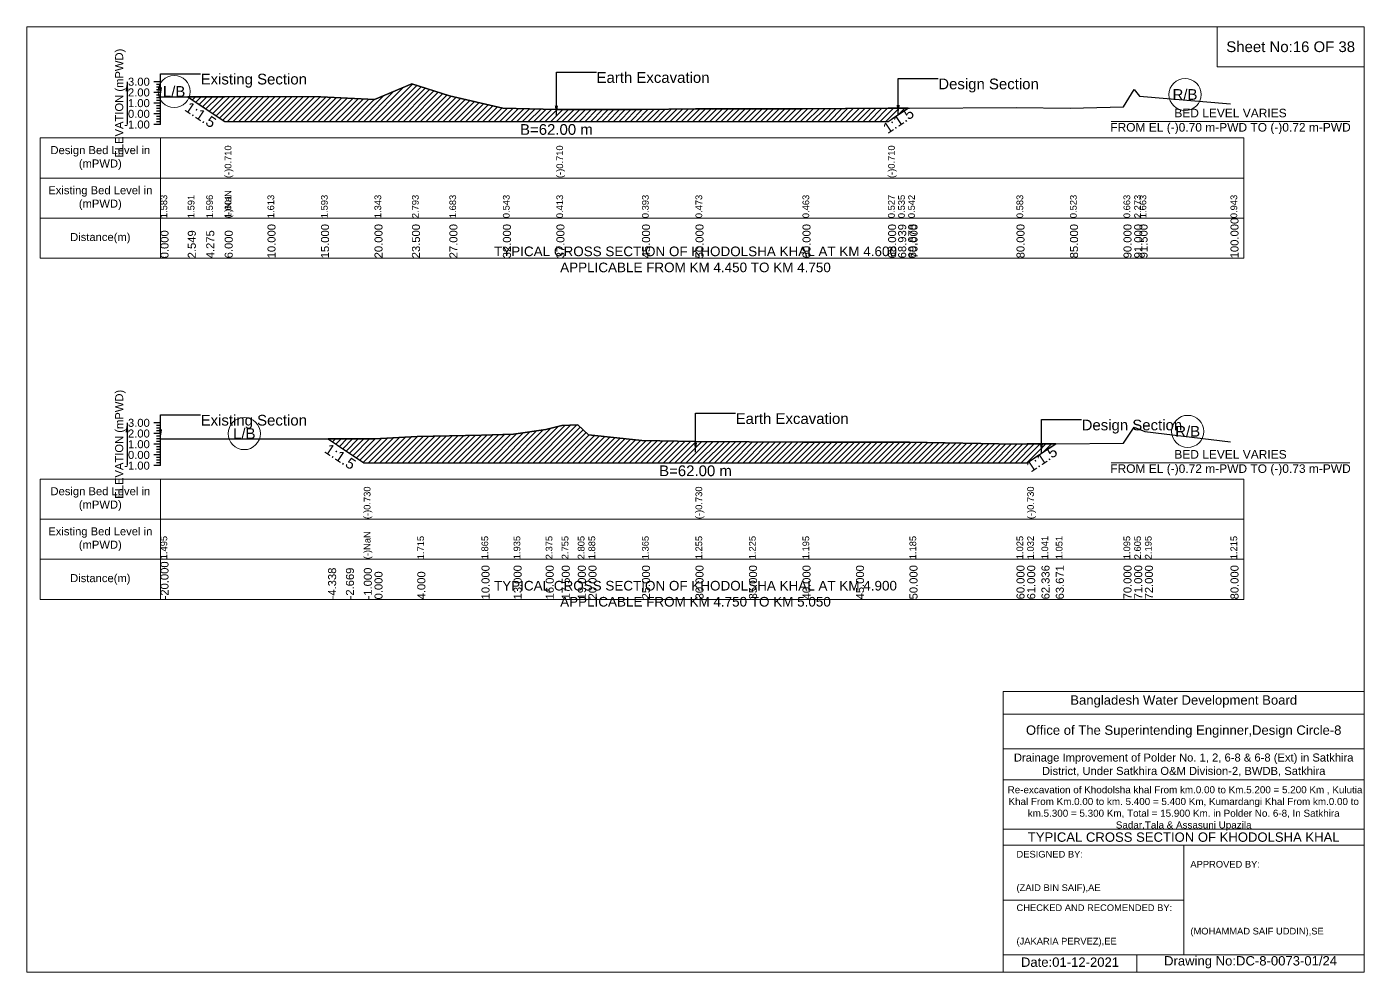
# Model space of a CAD drawing. Header units: inches. Extents: x 93000 to 476000, y -4242 to 0.
# Drawn here: x 250000 to 256000, y -4242 to 0 of the extents above; entities that cross this region are included whole.
import ezdxf

# ---------------------------------------------------------------- set-up
doc = ezdxf.new("R2010")
doc.units = ezdxf.units.IN
doc.header["$LTSCALE"] = 7
doc.header["$MEASUREMENT"] = 0
doc.linetypes.add('DASHED', pattern=[0.75, 0.5, -0.25])
for name, color, linetype, lineweight in [('Cross section Data Border', 7, 'Continuous', 9), ('Cross Section Labels', 7, 'Continuous', 9), ('Design_Bed_Level for Xsection', 7, 'DASHED', 25), ('Existing_Bed_Level for Xsection', 7, 'Continuous', 25), ('Long Section Labels', 7, 'Continuous', 9)]:
    doc.layers.add(name, color=color, linetype=linetype, lineweight=lineweight)
doc.styles.get("Standard").update_dxf_attribs({"font": 'arial.ttf'})
doc.dimstyles.get("Standard").update_dxf_attribs({"dimtxt": 0.18, "dimasz": 0.18, "dimexe": 0.18, "dimexo": 0.0625, "dimgap": 0.09, "dimtad": 0, "dimtih": 1, "dimtoh": 1, "dimdec": 4, "dimzin": 0, "dimdsep": 46, "dimtxsty": 'Standard', "dimcen": 0.09, "dimadec": 0, "dimazin": 0, "dimtfac": 1, "dimtdec": 4, "dimtofl": 0, "dimtmove": 0, "dimatfit": 3, "dimfxl": 1, "dimtolj": 1, "dimtzin": 0, "dimarcsym": 0})

msp = doc.modelspace()

# ---------------------------------------------------------------- hatches: boundary and pattern name
at = {"layer": 'Existing_Bed_Level for Xsection'}
h = msp.add_hatch(dxfattribs=at)
h.set_pattern_fill('ANSI31', color=256, scale=144, style=0)
h.paths.add_polyline_path([(250722.4, -314.5), (250805.2, -369.7), (250888, -424.9), (251080, -424.9), (251320, -424.9), (251560, -424.9), (251728, -424.9), (251896, -424.9), (252136, -424.9), (252376, -424.9), (252760, -424.9), (253000, -424.9), (253480, -424.9), (253864, -424.9), (253909.1, -394.9), (253954.1, -364.8), (253909.1, -365.2), (253864, -365.6), (253480, -368.6), (253000, -368.2), (252760, -372), (252376, -371), (252136, -364.8), (251896, -310.1), (251728, -256.8), (251560, -326.4), (251320, -314.4), (251080, -313.4), (250888, -314), (250805.2, -314.3)])
h = msp.add_hatch(dxfattribs=at)
h.set_pattern_fill('ANSI31', color=256, scale=144, style=0)
h.paths.add_polyline_path([(251351.8, -1849.4), (251431.9, -1902.8), (251512, -1956.2), (251560, -1956.2), (251752, -1956.2), (252040, -1956.2), (252184, -1956.2), (252328, -1956.2), (252400, -1956.2), (252472, -1956.2), (252520, -1956.2), (252760, -1956.2), (253000, -1956.2), (253240, -1956.2), (253480, -1956.2), (253720, -1956.2), (253960, -1956.2), (254440, -1956.2), (254488, -1956.2), (254552.1, -1913.5), (254616.2, -1870.8), (254552.1, -1871.2), (254488, -1871.7), (254440, -1872), (253960, -1864.3), (253720, -1863.8), (253480, -1863.8), (253240, -1862.4), (253000, -1861), (252760, -1855.7), (252520, -1830.7), (252472, -1786.6), (252400, -1789), (252328, -1807.2), (252184, -1828.3), (252040, -1831.7), (251752, -1838.9), (251560, -1849.4), (251512, -1849.4), (251431.9, -1849.4)])

# ---------------------------------------------------------------- linework, layer by layer
at = {"layer": 'Cross section Data Border'}
for points in [[(250000, 0), (256000, 0), (256000, -4242), (250000, -4242)], [(255340, 0), (256000, 0), (256000, -180), (255340, -180)], [(250060, -498.9), (255460, -498.9), (255460, -1038.9), (250060, -1038.9)], [(250060, -2029.2), (255460, -2029.2), (255460, -2569.2), (250060, -2569.2)]]:
    msp.add_lwpolyline(points, close=True, dxfattribs=at)
for points in [[(250600, -498.9), (250600, -1038.9)], [(250060, -678.9), (255460, -678.9)], [(250060, -858.9), (255460, -858.9)], [(250600, -2029.2), (250600, -2569.2)], [(250060, -2209.2), (255460, -2209.2)], [(250060, -2389.2), (255460, -2389.2)], [(254380, -4242), (254380, -2982), (256000, -2982)], [(254380, -3084), (256000, -3084)], [(254380, -3240), (256000, -3240)], [(254380, -3378), (256000, -3378)], [(254380, -3600), (256000, -3600)], [(254380, -3672), (256000, -3672)], [(255190, -3672), (255190, -4164)], [(254380, -3918), (255190, -3918)], [(254380, -4164), (256000, -4164)], [(254980, -4164), (254980, -4242)]]:
    msp.add_lwpolyline(points, dxfattribs=at)
at = {"layer": 'Cross Section Labels'}
for points in [[(254864.2, -424.9), (255935.8, -424.9)], [(254864.2, -1956.2), (255935.8, -1956.2)]]:
    msp.add_lwpolyline(points, dxfattribs=at)
for centre in [(250661.2, -290.7), (255196, -304.3), (250975.9, -1825.4), (255208, -1815.4)]:
    msp.add_circle(centre, 72, dxfattribs=at)
at = {"layer": 'Design_Bed_Level for Xsection'}
for points in [[(250722.4, -314.5), (250805.2, -369.7), (250888, -424.9), (252376, -424.9), (253864, -424.9), (253909.1, -394.9), (253954.1, -364.8)], [(251351.8, -1849.4), (251431.9, -1902.8), (251512, -1956.2), (253000, -1956.2), (254488, -1956.2), (254552.1, -1913.5), (254616.2, -1870.8)]]:
    msp.add_lwpolyline(points, dxfattribs=at)
at = {"layer": 'Existing_Bed_Level for Xsection'}
for points in [[(250600, -246.9), (250570, -246.9)], [(250600, -294.9), (250570, -294.9)], [(250600, -258.9), (250582, -258.9)], [(250600, -270.9), (250582, -270.9)], [(250600, -282.9), (250582, -282.9)], [(250600, -438.9), (250600, -390.9), (250600, -342.9), (250600, -294.9), (250600, -246.9)], [(250600, -314.9), (250722.4, -314.5), (250805.2, -314.3), (250888, -314), (250888, -314), (251080, -313.4), (251320, -314.4), (251560, -326.4), (251728, -256.8), (251896, -310.1), (252136, -364.8), (252376, -371), (252376, -371), (252760, -372), (253000, -368.2), (253480, -368.6), (253864, -365.6), (253864, -365.6), (253909.1, -365.2), (253954.1, -364.8), (253960, -364.8), (254440, -362.9), (254680, -365.8), (254920, -359), (254968, -281.8), (254992, -311), (255400, -345.6)], [(250600, -342.9), (250570, -342.9)], [(250600, -306.9), (250582, -306.9)], [(250600, -318.9), (250582, -318.9)], [(250600, -330.9), (250582, -330.9)], [(250600, -354.9), (250582, -354.9)], [(250600, -390.9), (250570, -390.9)], [(250600, -366.9), (250582, -366.9)], [(250600, -378.9), (250582, -378.9)], [(250600, -402.9), (250582, -402.9)], [(250600, -414.9), (250582, -414.9)], [(250600, -438.9), (250570, -438.9)], [(250600, -426.9), (250582, -426.9)], [(250600, -1777.2), (250570, -1777.2)], [(250600, -1789.2), (250582, -1789.2)], [(250600, -1969.2), (250600, -1921.2), (250600, -1873.2), (250600, -1825.2), (250600, -1777.2)], [(250600, -1849.4), (251351.8, -1849.4), (251431.9, -1849.4), (251512, -1849.4), (251512, -1849.4), (251560, -1849.4), (251752, -1838.9), (252040, -1831.7), (252184, -1828.3), (252328, -1807.2), (252400, -1789), (252472, -1786.6), (252520, -1830.7), (252760, -1855.7), (253000, -1861), (253000, -1861), (253240, -1862.4), (253480, -1863.8), (253720, -1863.8), (253960, -1864.3), (254440, -1872), (254488, -1871.7), (254488, -1871.7), (254552.1, -1871.2), (254616.2, -1870.8), (254920, -1868.6), (254968, -1796.2), (255016, -1815.8), (255400, -1862.9)], [(250600, -1825.2), (250570, -1825.2)], [(250600, -1801.2), (250582, -1801.2)], [(250600, -1813.2), (250582, -1813.2)], [(250600, -1837.2), (250582, -1837.2)], [(250600, -1849.2), (250582, -1849.2)], [(250600, -1873.2), (250570, -1873.2)], [(250600, -1861.2), (250582, -1861.2)], [(250600, -1885.2), (250582, -1885.2)], [(250600, -1897.2), (250582, -1897.2)], [(250600, -1909.2), (250582, -1909.2)], [(250600, -1921.2), (250570, -1921.2)], [(250600, -1969.2), (250570, -1969.2)], [(250600, -1933.2), (250582, -1933.2)], [(250600, -1945.2), (250582, -1945.2)], [(250600, -1957.2), (250582, -1957.2)]]:
    msp.add_lwpolyline(points, dxfattribs=at)
for points in [[(250722.4, -314.5), (250722.4, -314.5), (250805.2, -369.7), (250888, -424.9), (250888, -424.9), (251080, -424.9), (251320, -424.9), (251560, -424.9), (251728, -424.9), (251896, -424.9), (252136, -424.9), (252376, -424.9), (252376, -424.9), (252760, -424.9), (253000, -424.9), (253480, -424.9), (253864, -424.9), (253864, -424.9), (253909.1, -394.9), (253954.1, -364.8), (253954.1, -364.8), (253954.1, -364.8), (253909.1, -365.2), (253864, -365.6), (253864, -365.6), (253480, -368.6), (253000, -368.2), (252760, -372), (252376, -371), (252376, -371), (252136, -364.8), (251896, -310.1), (251728, -256.8), (251560, -326.4), (251320, -314.4), (251080, -313.4), (250888, -314), (250888, -314), (250805.2, -314.3), (250722.4, -314.5)], [(251351.8, -1849.4), (251351.8, -1849.4), (251431.9, -1902.8), (251512, -1956.2), (251512, -1956.2), (251560, -1956.2), (251752, -1956.2), (252040, -1956.2), (252184, -1956.2), (252328, -1956.2), (252400, -1956.2), (252472, -1956.2), (252520, -1956.2), (252760, -1956.2), (253000, -1956.2), (253000, -1956.2), (253240, -1956.2), (253480, -1956.2), (253720, -1956.2), (253960, -1956.2), (254440, -1956.2), (254488, -1956.2), (254488, -1956.2), (254552.1, -1913.5), (254616.2, -1870.8), (254552.1, -1871.2), (254488, -1871.7), (254488, -1871.7), (254440, -1872), (253960, -1864.3), (253720, -1863.8), (253480, -1863.8), (253240, -1862.4), (253000, -1861), (253000, -1861), (252760, -1855.7), (252520, -1830.7), (252472, -1786.6), (252400, -1789), (252328, -1807.2), (252184, -1828.3), (252040, -1831.7), (251752, -1838.9), (251560, -1849.4), (251512, -1849.4), (251512, -1849.4), (251431.9, -1849.4), (251351.8, -1849.4)]]:
    msp.add_lwpolyline(points, close=True, dxfattribs=at)

# ---------------------------------------------------------------- texts
at = {"layer": 'Cross section Data Border', "attachment_point": 5}
for s, insert, char_height in [('Sheet No:16 OF 38', (255670, -90), 48), ('Bangladesh Water Development Board', (255190, -3027), 42), ('Office of The Superintending Enginner,Design Circle-8', (255190, -3162), 42)]:
    msp.add_mtext(s, dxfattribs=dict(at, insert=insert, char_height=char_height))
at = {"layer": 'Cross section Data Border'}
for s, insert, char_height, width, attachment_point in [('Design Bed Level in (mPWD)', (250330, -588.9), 36, 480, 5), ('Existing Bed Level in (mPWD)', (250330, -768.9), 36, 480, 5), ('Distance(m)', (250330, -948.9), 36, 480, 5), ('Design Bed Level in (mPWD)', (250330, -2119.2), 36, 480, 5), ('Existing Bed Level in (mPWD)', (250330, -2299.2), 36, 480, 5), ('Distance(m)', (250330, -2479.2), 36, 480, 5), ('Drainage Improvement of Polder No. 1, 2, 6-8 & 6-8 (Ext) in Satkhira District, Under Satkhira O&M Division-2, BWDB, Satkhira', (255190, -3312), 36, 1680, 5), (' Re-excavation of Khodolsha khal From km.0.00 to Km.5.200 = 5.200 Km , Kulutia Khal From Km.0.00 to km. 5.400 = 5.400 Km, Kumardangi Khal From km.0.00 to km.5.300 = 5.300 Km, Total = 15.900 Km. in Polder No. 6-8, In Satkhira Sadar,Tala & Assasuni Upazila', (255190, -3507), 31.6143, 1620, 5), ('TYPICAL CROSS SECTION OF KHODOLSHA KHAL', (255190, -3636), 42, 1680, 5), ('DESIGNED BY:^J^J^J(ZAID BIN SAIF),AE', (254440, -3792), 30, 840, 4), ('APPROVED BY:^J^J^J^J^J^J(MOHAMMAD SAIF UDDIN),SE', (255220, -3912), 30, 840, 4), ('CHECKED AND RECOMENDED BY:^J^J^J(JAKARIA PERVEZ),EE', (254440, -4032), 30, 840, 4), ('Date:01-12-2021', (254680, -4197), 42, 840, 5), ('Drawing No:DC-8-0073-01/24', (255490, -4197), 42, 1320, 5)]:
    msp.add_mtext(s, dxfattribs=dict(at, insert=insert, char_height=char_height, width=width, attachment_point=attachment_point))
at = {"layer": 'Cross Section Labels'}
for s, insert, char_height, attachment_point in [('Existing Section', (250780, -210.9), 48, 1), ('Earth Excavation', (252556, -203.7), 48, 1), ('Design Section', (254089.1, -232.5), 48, 1), ('L/B', (250661.2, -290.7), 48, 5), ('R/B', (255196, -304.3), 48, 5), ('BED LEVEL VARIES ^JFROM EL (-)0.70 m-PWD TO (-)0.72 m-PWD', (255400, -424.9), 38.4, 5), ('B=62.00 m', (252376, -436.9), 48, 2), ('TYPICAL CROSS SECTION OF KHODOLSHA KHAL AT KM 4.600^JAPPLICABLE FROM KM 4.450 TO KM 4.750', (253000, -1044), 43.2, 5), ('Existing Section', (250780, -1741.2), 48, 1), ('Earth Excavation', (253180, -1734), 48, 1), ('L/B', (250975.9, -1825.4), 48, 5), ('Design Section', (254732.1, -1762.8), 48, 1), ('R/B', (255208, -1815.4), 48, 5), ('BED LEVEL VARIES ^JFROM EL (-)0.72 m-PWD TO (-)0.73 m-PWD', (255400, -1956.2), 38.4, 5), ('B=62.00 m', (253000, -1968.2), 48, 2), ('TYPICAL CROSS SECTION OF KHODOLSHA KHAL AT KM 4.900^JAPPLICABLE FROM KM 4.750 TO KM 5.050', (253000, -2544), 43.2, 5)]:
    msp.add_mtext(s, dxfattribs=dict(at, insert=insert, char_height=char_height, attachment_point=attachment_point))
at = {"layer": 'Cross Section Labels', "char_height": 48, "attachment_point": 2}
for insert, rotation in [((250793.2, -375.7), 326.30993), ((253897.1, -400.9), 33.69007), ((251419.9, -1908.8), 326.30993), ((254540.1, -1919.5), 33.69007)]:
    msp.add_mtext('1:1.5', dxfattribs=dict(at, insert=insert, rotation=rotation))
at = {"layer": 'Existing_Bed_Level for Xsection', "char_height": 36, "attachment_point": 5, "rotation": 90}
for insert in [(250420, -342.9), (250420, -1873.2)]:
    msp.add_mtext('ELEVATION (mPWD)', dxfattribs=dict(at, insert=insert))
at = {"layer": 'Existing_Bed_Level for Xsection', "char_height": 36, "attachment_point": 6}
for s, insert in [('3.00', (250552, -246.9)), ('2.00', (250552, -294.9)), ('1.00', (250552, -342.9)), ('0.00', (250552, -390.9)), ('-1.00', (250552, -438.9)), ('3.00', (250552, -1777.2)), ('2.00', (250552, -1825.2)), ('1.00', (250552, -1873.2)), ('0.00', (250552, -1921.2)), ('-1.00', (250552, -1969.2))]:
    msp.add_mtext(s, dxfattribs=dict(at, insert=insert))
at = {"layer": 'Long Section Labels', "attachment_point": 1, "rotation": 90}
for s, insert, char_height in [('(-)0.710', (250888, -678.9), 30), ('(-)0.710', (252376, -678.9), 30), ('(-)0.710', (253864, -678.9), 30), ('1.583', (250600, -858.9), 30), ('1.591', (250722.4, -858.9), 30), ('1.596', (250805.2, -858.9), 30), ('(-)NaN', (250888, -858.9), 30), ('(-)NaN', (250888, -858.9), 30), ('1.601', (250888, -858.9), 30), ('1.601', (250888, -858.9), 30), ('1.613', (251080, -858.9), 30), ('1.593', (251320, -858.9), 30), ('1.343', (251560, -858.9), 30), ('2.793', (251728, -858.9), 30), ('1.683', (251896, -858.9), 30), ('0.543', (252136, -858.9), 30), ('0.543', (252136, -858.9), 30), ('0.413', (252376, -858.9), 30), ('0.413', (252376, -858.9), 30), ('0.413', (252376, -858.9), 30), ('0.393', (252760, -858.9), 30), ('0.473', (253000, -858.9), 30), ('0.463', (253480, -858.9), 30), ('0.527', (253864, -858.9), 30), ('0.527', (253864, -858.9), 30), ('0.535', (253909.1, -858.9), 30), ('0.542', (253954.1, -858.9), 30), ('0.583', (254440, -858.9), 30), ('0.523', (254680, -858.9), 30), ('0.663', (254920, -858.9), 30), ('2.273', (254968, -858.9), 30), ('1.663', (254992, -858.9), 30), ('0.943', (255400, -858.9), 30), ('10.000', (251080, -1038.9), 36), ('15.000', (251320, -1038.9), 36), ('20.000', (251560, -1038.9), 36), ('23.500', (251728, -1038.9), 36), ('27.000', (251896, -1038.9), 36), ('32.000', (252136, -1038.9), 36), ('37.000', (252376, -1038.9), 36), ('37.000', (252376, -1038.9), 36), ('37.000', (252376, -1038.9), 36), ('45.000', (252760, -1038.9), 36), ('50.000', (253000, -1038.9), 36), ('60.000', (253480, -1038.9), 36), ('68.000', (253864, -1038.9), 36), ('68.000', (253864, -1038.9), 36), ('68.000', (253864, -1038.9), 36), ('68.939', (253909.1, -1038.9), 36), ('69.878', (253954.1, -1038.9), 36), ('70.000', (253960, -1038.9), 36), ('80.000', (254440, -1038.9), 36), ('85.000', (254680, -1038.9), 36), ('90.000', (254920, -1038.9), 36), ('91.000', (254968, -1038.9), 36), ('91.500', (254992, -1038.9), 36), ('100.000', (255400, -1038.9), 36), ('0.000', (250600, -1038.9), 36), ('2.549', (250722.4, -1038.9), 36), ('4.275', (250805.2, -1038.9), 36), ('6.000', (250888, -1038.9), 36), ('6.000', (250888, -1038.9), 36), ('6.000', (250888, -1038.9), 36), ('(-)0.730', (251512, -2209.2), 30), ('(-)0.730', (253000, -2209.2), 30), ('(-)0.730', (254488, -2209.2), 30), ('(-)NaN', (251512, -2389.2), 30), ('1.495', (250600, -2389.2), 30), ('1.495', (250600, -2389.2), 30), ('1.495', (250600, -2389.2), 30), ('1.495', (250600, -2389.2), 30), ('1.495', (250600, -2389.2), 30), ('1.495', (250600, -2389.2), 30), ('1.715', (251752, -2389.2), 30), ('1.865', (252040, -2389.2), 30), ('1.935', (252184, -2389.2), 30), ('2.375', (252328, -2389.2), 30), ('2.755', (252400, -2389.2), 30), ('2.805', (252472, -2389.2), 30), ('1.885', (252520, -2389.2), 30), ('1.365', (252760, -2389.2), 30), ('1.255', (253000, -2389.2), 30), ('1.255', (253000, -2389.2), 30), ('1.255', (253000, -2389.2), 30), ('1.225', (253240, -2389.2), 30), ('1.195', (253480, -2389.2), 30), ('1.195', (253480, -2389.2), 30), ('1.185', (253960, -2389.2), 30), ('1.025', (254440, -2389.2), 30), ('1.032', (254488, -2389.2), 30), ('1.032', (254488, -2389.2), 30), ('1.032', (254488, -2389.2), 30), ('1.041', (254552.1, -2389.2), 30), ('1.051', (254616.2, -2389.2), 30), ('1.095', (254920, -2389.2), 30), ('2.605', (254968, -2389.2), 30), ('2.195', (255016, -2389.2), 30), ('1.215', (255400, -2389.2), 30), ('-20.000', (250600, -2569.2), 36), ('-4.338', (251351.8, -2569.2), 36), ('-2.669', (251431.9, -2569.2), 36), ('-1.000', (251512, -2569.2), 36), ('-1.000', (251512, -2569.2), 36), ('-1.000', (251512, -2569.2), 36), ('0.000', (251560, -2569.2), 36), ('4.000', (251752, -2569.2), 36), ('10.000', (252040, -2569.2), 36), ('13.000', (252184, -2569.2), 36), ('16.000', (252328, -2569.2), 36), ('17.500', (252400, -2569.2), 36), ('19.000', (252472, -2569.2), 36), ('20.000', (252520, -2569.2), 36), ('25.000', (252760, -2569.2), 36), ('30.000', (253000, -2569.2), 36), ('30.000', (253000, -2569.2), 36), ('30.000', (253000, -2569.2), 36), ('35.000', (253240, -2569.2), 36), ('40.000', (253480, -2569.2), 36), ('45.000', (253720, -2569.2), 36), ('50.000', (253960, -2569.2), 36), ('60.000', (254440, -2569.2), 36), ('61.000', (254488, -2569.2), 36), ('61.000', (254488, -2569.2), 36), ('61.000', (254488, -2569.2), 36), ('62.336', (254552.1, -2569.2), 36), ('63.671', (254616.2, -2569.2), 36), ('70.000', (254920, -2569.2), 36), ('71.000', (254968, -2569.2), 36), ('72.000', (255016, -2569.2), 36), ('80.000', (255400, -2569.2), 36)]:
    msp.add_mtext(s, dxfattribs=dict(at, insert=insert, char_height=char_height))

# ---------------------------------------------------------------- leaders
at = {"layer": 'Cross Section Labels', "annotation_type": 0, "has_hookline": 1, "hookline_direction": 0}
for points, text_width in [([(250600, -314.9), (250600, -210.9), (250779.9, -210.9)], 467.2), ([(252376, -398), (252376, -203.7), (252555.9, -203.7)], 497), ([(253909.1, -394.9), (253909.1, -232.5), (254089, -232.5)], 441.2), ([(253000, -1908.6), (253000, -1734), (253179.9, -1734)], 497), ([(250600, -1849.4), (250600, -1741.2), (250779.9, -1741.2)], 467.2), ([(254552.1, -1913.5), (254552.1, -1762.8), (254732, -1762.8)], 441.2)]:
    msp.add_leader(points, dimstyle='Standard', override={"dimasz": 43.2}, dxfattribs=dict(at, text_width=text_width))
at = {"layer": 'Existing_Bed_Level for Xsection'}
for points in [[(250450, -246.9), (250450, -438.9)], [(250450, -1777.2), (250450, -1969.2)]]:
    msp.add_leader(points, dimstyle='Standard', override={"dimasz": 43.2}, dxfattribs=at)

doc.saveas('drawing.dxf')
